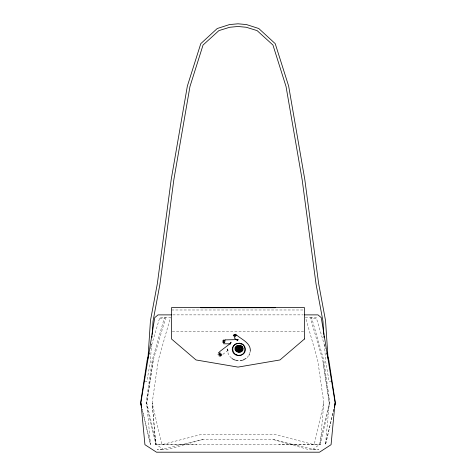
<?xml version="1.0" encoding="UTF-8"?>
<svg xmlns="http://www.w3.org/2000/svg" width="476" height="476" viewBox="0 0 476 476"><rect width="100%" height="100%" fill="white"/><g stroke="black" fill="none" stroke-linecap="round" stroke-linejoin="round"><path stroke-width="0.36" stroke-dasharray="2.38 1.78" d="M151.535 344.053L150.41 361.04L146.882 381.407L144.936 381.056M323.787 403.083L320.235 444.697L329.886 402.833L323.781 360.225L311.566 317.623L311.566 318.265L316.266 318.265M333.831 409.324L325.483 444.697L329.261 403.083L322.764 360.677M153.236 360.677L146.739 403.083L150.517 444.697L142.169 409.324M333.831 409.318L325.483 444.697M150.493 348.866L159.734 317.623L170.509 317.45L158.3 360.136L152.189 402.815L161.846 444.691L196.885 444.632M165.815 317.45L153.213 360.136L146.715 402.815L156.592 444.691L163.333 449.374L168.177 449.374L203.091 439.443L272.909 439.443L313.898 449.308L318.742 449.308L307.823 449.374L272.909 439.443M249.716 353.246L250.114 351.972M247.068 357.565L248.71 355.637M222.798 354.4L227.641 350.705M312.667 449.374L319.408 444.691L329.285 402.815L322.787 360.136L310.185 317.45L305.491 317.45L317.7 360.136L323.811 402.815L314.154 444.691L279.115 444.632M203.091 439.443L162.102 449.308L157.258 449.308L163.333 449.374M331.712 380.937L329.118 381.407L325.59 361.04L324.465 344.053M171.556 309.989L303.718 309.983M172.824 314.88L303.176 314.88M159.734 318.265L164.434 318.265L164.434 317.623L152.219 360.225L146.114 402.833L155.765 444.697L320.235 444.632L314.154 444.691L276.08 434.761L199.92 434.761L161.846 444.691L155.765 444.632L152.213 403.083L155.765 444.697M172.294 331.48L303.706 331.48M310.185 317.45L316.266 317.623L325.507 348.866M231.473 358.029L229.664 356.221L228.04 353.365L227.986 351.443M142.169 409.318L150.517 444.697"/><path stroke-width="0.71" d="M147.959 358.351L150.452 320.687L157.372 283.512L171.211 179.476L187.354 86.079L200.777 43.661L217.229 28.518L229.497 24.573L238 23.8L246.503 24.573L258.771 28.518L275.223 43.661L288.646 86.079L304.789 179.476L318.628 283.512L325.548 320.687L328.041 358.351M151.975 337.407L152.07 335.931M152.171 334.455L153.046 321.163L159.972 283.982L173.811 179.946L189.954 86.549L203.05 45.03L218.889 30.619L229.682 27.269L238 26.495L246.318 27.269L257.111 30.619L272.95 45.03L286.046 86.549L302.189 179.946L316.028 283.982L322.954 321.163L323.829 334.455M225.029 339.882L224.797 342.161L223.678 343.137L224.255 342.161L222.72 342.185L223.875 341.78L222.72 340.834L223.875 341.238L223.678 339.882L224.255 340.858L225.029 339.882L238.393 339.59L237.102 340.774L237.429 339.787M140.634 402.833L141.658 407.153L140.634 402.833L147.132 360.225L149.232 353.127M144.287 380.937L144.502 379.687M335.366 402.833L334.342 407.164L335.366 402.833L328.868 360.225L326.768 353.127M249.121 355.155L249.519 353.882M230.485 344.059L230.997 342.143L230.378 343.803L223.678 343.803M236.429 334.931L234.525 337.579L234.359 336.377L233.21 335.461L234.275 335.842L233.996 334.36L234.591 335.401L235.328 334.146L235.12 335.318L236.429 334.931C241.647 339.531 251.001 342.887 250.316 351.336M221.721 355.221L220.549 356.137L219.073 355.959M219.507 351.734L230.485 343.398M242.04 354.781C246.729 352.787 246.395 345.594 241.725 343.761L241.564 344.071L238.976 343.493L236.209 343.66C233.46 344.85 231.503 347.974 232.472 350.955M242.998 360.076L246.05 358.386M241.493 355.138C232.234 358.029 228.789 343.803 238.976 343.493L238.982 343.148C246.871 343.535 246.836 355.667 238.726 355.304L238.72 355.649L236.132 354.727M200.705 307.734L275.295 307.734M171.342 314.88L158.014 314.88L154.742 317.647L140.914 402.464L144.93 444.697L156.497 452.2L319.503 452.2L331.07 444.697L335.086 402.464L321.258 317.647L317.986 314.88L304.658 314.88M235.977 355.042L233.841 353.531L232.568 351.508M234.525 338.246L236.846 340.013M331.498 379.687L331.712 380.937M323.93 335.931L324.025 337.407M227.968 350.806L227.242 349.015L227.641 350.318M218.163 354.126L218.163 354.787M242.326 360.267A12.56 12.233 0 0 1 240.219 360.63M238.083 360.635A12.56 12.233 0 0 1 235.917 360.272M235.221 360.076A12.56 12.233 0 0 1 231.931 358.482M239.017 350.175L238.976 351.96C234.15 352.264 234.341 344.987 239.13 345.469C243.956 345.171 243.76 352.442 238.976 351.96C234.805 350.877 235.947 344.874 240.315 346.468C243.861 347.837 240.785 352.573 237.792 350.967L237.762 349.682L239.731 350.056L241.778 349.634L242.873 348.771L240.773 348.741L241.814 347.879L241.921 346.57L236.185 350.86L236.292 349.557L237.334 348.694L235.233 348.664L236.328 347.795L239.089 347.254L240.344 347.754L240.315 346.468L239.13 345.469L239.089 347.254L237.893 346.433L236.274 346.486L241.826 350.949L240.213 351.002L239.017 350.175M219.4 353.733L219.073 355.292L219.763 354.203L220.549 355.471L220.352 354.275L221.721 354.555L219.936 352.775L218.341 352.651L219.4 353.733M235.15 347.492C233.371 352.097 241.118 354.227 242.956 350.128C244.729 345.522 236.988 343.386 235.15 347.492M237.435 349.211L236.852 350.36L237.405 351.645L238.309 350.033L238.994 351.205L240.564 351.699L239.731 350.056L241.183 350.431L242.605 349.914L240.648 349.259L241.981 348.759L242.647 347.623L240.672 348.224L241.255 347.069L240.695 345.79L239.791 347.397L239.113 346.225L237.542 345.737L238.369 347.373L236.923 347.004L235.501 347.516L237.453 348.176L236.12 348.676L235.453 349.812L237.435 349.211M304.444 339.019L279.971 359.957L238 367.103L196.029 359.957L171.556 339.019L171.556 307.579L304.444 307.579L304.444 339.019"/></g></svg>
